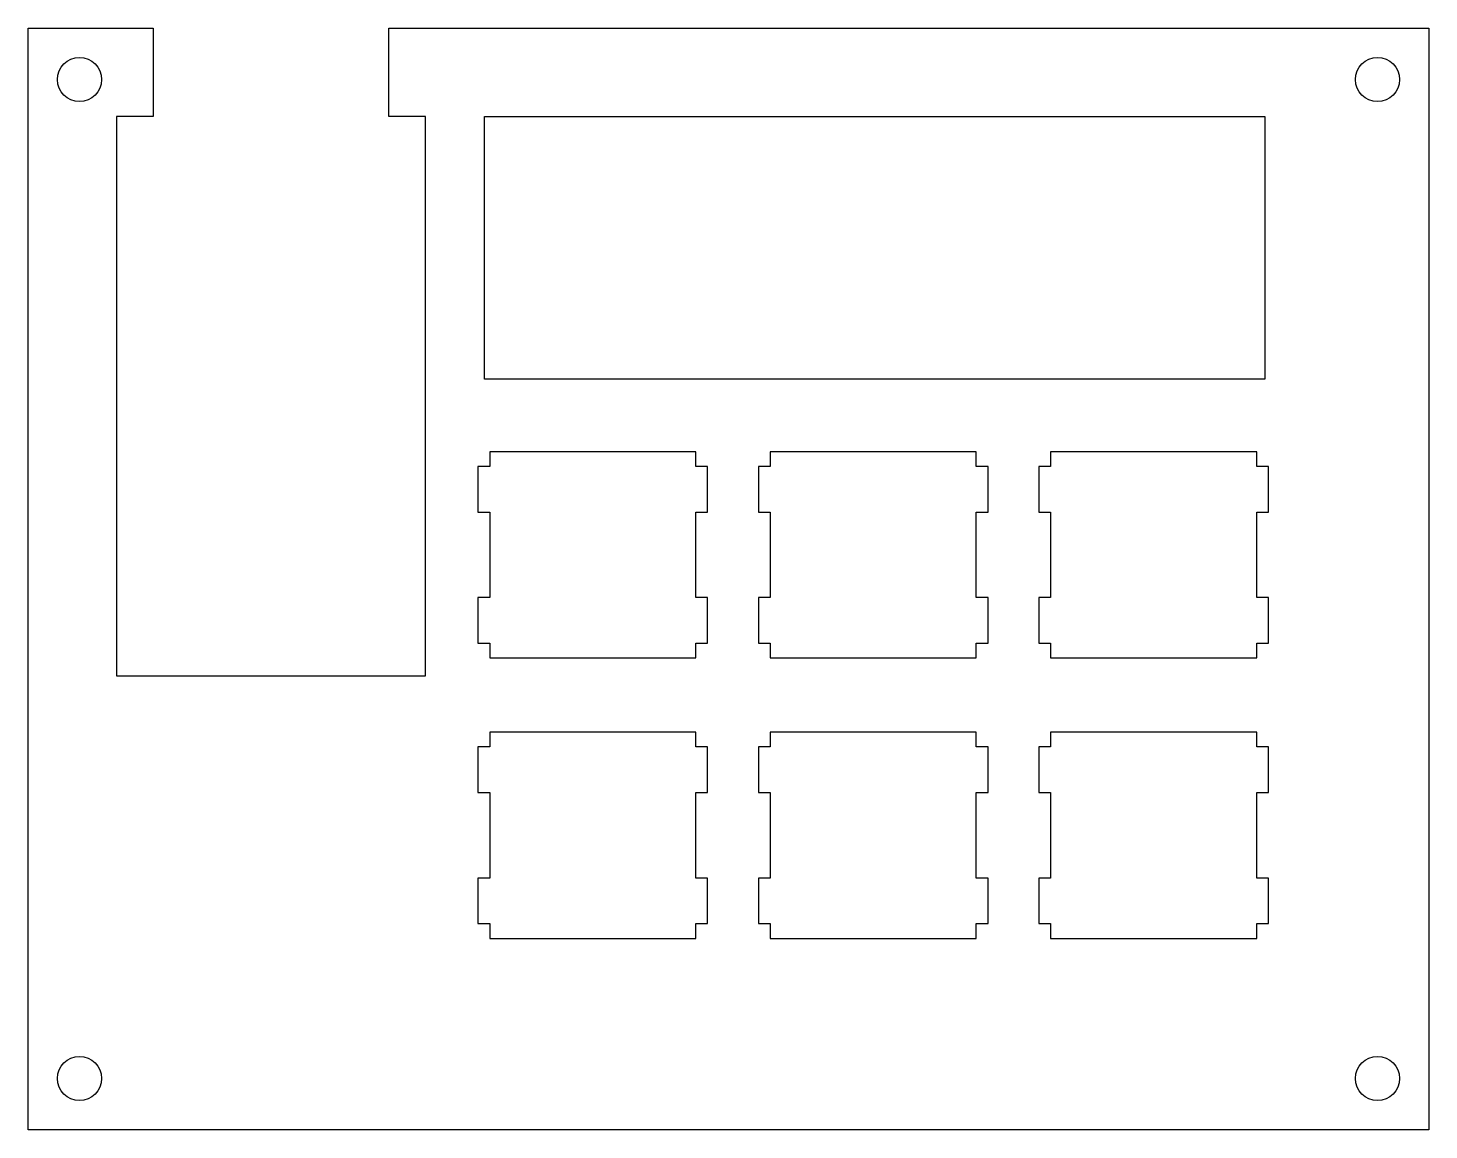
# Model space of a CAD drawing. Header units: millimetres. Extents: x -6 to 89.2, y -6 to 68.8.
import ezdxf

# ---------------------------------------------------------------- set-up
doc = ezdxf.new("R2010")
doc.units = ezdxf.units.MM
doc.layers.get('0').update_dxf_attribs({"linetype": 'CONTINUOUS'})

msp = doc.modelspace()

# ---------------------------------------------------------------- linework, layer by layer
for points in [[(-6, -6), (-6, 68.84), (2.501, 68.84), (2.501, 62.84), (0, 62.84), (0, 24.84), (21, 24.84), (21, 62.84), (18.507, 62.84), (18.507, 68.84), (89.16, 68.84), (89.16, -6)], [(25, 62.84), (78, 62.84), (78, 45), (25, 45)], [(39.359, 35.964), (40.16, 35.964), (40.16, 39.063), (39.359, 39.063), (39.359, 40.063), (25.36, 40.063), (25.36, 39.063), (24.559, 39.063), (24.559, 35.964), (25.36, 35.964), (25.36, 30.163), (24.559, 30.163), (24.559, 27.063), (25.36, 27.063), (25.36, 26.064), (39.359, 26.064), (39.359, 27.063), (40.16, 27.063), (40.16, 30.163), (39.359, 30.163)], [(43.609, 35.964), (44.41, 35.964), (44.41, 30.163), (43.609, 30.163), (43.609, 27.063), (44.41, 27.063), (44.41, 26.064), (58.409, 26.064), (58.409, 27.063), (59.21, 27.063), (59.21, 30.163), (58.409, 30.163), (58.409, 35.964), (59.21, 35.964), (59.21, 39.063), (58.409, 39.063), (58.409, 40.063), (44.41, 40.063), (44.41, 39.063), (43.609, 39.063)], [(62.659, 39.063), (62.659, 35.964), (63.46, 35.964), (63.46, 30.163), (62.659, 30.163), (62.659, 27.063), (63.46, 27.063), (63.46, 26.064), (77.459, 26.064), (77.459, 27.063), (78.26, 27.063), (78.26, 30.163), (77.459, 30.163), (77.459, 35.964), (78.26, 35.964), (78.26, 39.063), (77.459, 39.063), (77.459, 40.063), (63.46, 40.063), (63.46, 39.063)], [(25.36, 21.013), (25.36, 20.013), (24.559, 20.013), (24.559, 16.915), (25.36, 16.915), (25.36, 11.113), (24.559, 11.113), (24.559, 8.013), (25.36, 8.013), (25.36, 7.014), (39.359, 7.014), (39.359, 8.013), (40.16, 8.013), (40.16, 11.113), (39.359, 11.113), (39.359, 16.915), (40.16, 16.915), (40.16, 20.013), (39.359, 20.013), (39.359, 21.013)], [(43.609, 8.013), (44.41, 8.013), (44.41, 7.014), (58.409, 7.014), (58.409, 8.013), (59.21, 8.013), (59.21, 11.113), (58.409, 11.113), (58.409, 16.915), (59.21, 16.915), (59.21, 20.013), (58.409, 20.013), (58.409, 21.013), (44.41, 21.013), (44.41, 20.013), (43.609, 20.013), (43.609, 16.915), (44.41, 16.915), (44.41, 11.113), (43.609, 11.113)], [(77.459, 20.013), (77.459, 21.013), (63.46, 21.013), (63.46, 20.013), (62.659, 20.013), (62.659, 16.915), (63.46, 16.915), (63.46, 11.113), (62.659, 11.113), (62.659, 8.013), (63.46, 8.013), (63.46, 7.014), (77.459, 7.014), (77.459, 8.013), (78.26, 8.013), (78.26, 11.113), (77.459, 11.113), (77.459, 16.915), (78.26, 16.915), (78.26, 20.013)]]:
    msp.add_lwpolyline(points, close=True)
for centre in [(-2.5, 65.34), (85.66, 65.34), (-2.5, -2.5), (85.66, -2.5)]:
    msp.add_circle(centre, 1.5)

doc.saveas('drawing.dxf')
